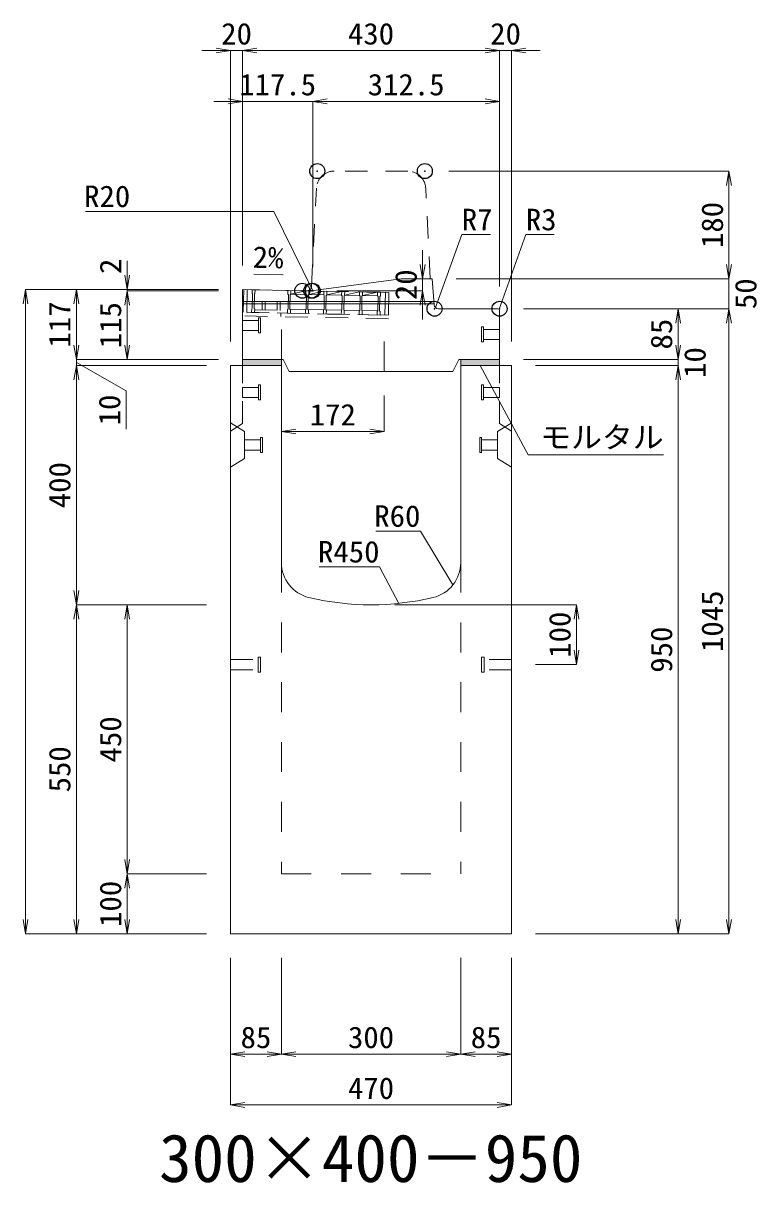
# Model space of a CAD drawing. Units: millimetres at full size. Extents: x -1809 to 57027, y -20349 to 17321.
# Drawn here: x 6318 to 7545, y -9012 to -7074 of the extents above; entities that cross this region are included whole.
import ezdxf
from ezdxf.enums import TextEntityAlignment as Align

# ---------------------------------------------------------------- set-up
doc = ezdxf.new("R2010")
doc.units = ezdxf.units.MM
doc.header["$LTSCALE"] = 50
doc.header["$PDMODE"] = 32
doc.header["$PDSIZE"] = 25
doc.linetypes.add('USER1', pattern=[2, 1, -1])
doc.linetypes.add('USER2', pattern=[1.35, 0.75, -0.6])
for name, color, linetype, lineweight in [('インサート', 3, 'USER2', 9), ('グレーチング', 7, 'USER2', 9), ('モルタル', 7, 'Continuous', 9), ('受枠', 3, 'USER2', 9), ('寸法線', 7, 'Continuous', 13), ('引出線', 4, 'Continuous', 13), ('本体', 2, 'Continuous', 13), ('目地', 132, 'Continuous', 9)]:
    doc.layers.add(name, color=color, linetype=linetype, lineweight=lineweight)
doc.layers.add('作業エリア', color=11, linetype='Continuous')
doc.layers.add('文字', color=7, linetype='Continuous')
doc.styles.add('ＭＳ 明朝', font='')
doc.styles.get('ＭＳ 明朝').set_extended_font_data('MS Mincho')

# ---------------------------------------------------------------- blocks, each defined once
blk = doc.blocks.new('open_arrow')
at = {"color": 0, "linetype": 'Continuous', "lineweight": -2}
blk.add_lwpolyline([(7.5, 1.25), (0, 0), (7.5, -1.25)], dxfattribs=at)

msp = doc.modelspace()

# ---------------------------------------------------------------- hatches: boundary and pattern name
at = {"layer": 'モルタル'}
for points in [[(6750, -7646.05), (6750, -7636.05), (6685, -7636.05), (6685, -7646.05)], [(7115, -7646.05), (7115, -7636.05), (7050, -7636.05), (7050, -7646.05)]]:
    msp.add_hatch(color=256, dxfattribs=at).paths.add_polyline_path(points)

# ---------------------------------------------------------------- linework, layer by layer
at = {"layer": 'インサート'}
for p, q in [((6685, -7570.55), (6712, -7570.55)), ((6685, -7570.55), (6685, -7587.55)), ((6715, -7566.55), (6712, -7566.55)), ((6712, -7566.55), (6712, -7591.55)), ((6715, -7591.55), (6715, -7566.55)), ((6685, -7587.55), (6712, -7587.55)), ((6712, -7591.55), (6715, -7591.55)), ((7085, -7581.55), (7088, -7581.55)), ((7085, -7606.55), (7085, -7581.55)), ((7088, -7581.55), (7088, -7606.55)), ((7115, -7585.55), (7088, -7585.55)), ((7115, -7585.55), (7115, -7602.55)), ((7088, -7606.55), (7085, -7606.55)), ((7115, -7602.55), (7088, -7602.55)), ((6685, -7682.55), (6712, -7682.55)), ((6685, -7682.55), (6685, -7699.55)), ((6715, -7678.55), (6712, -7678.55)), ((6712, -7678.55), (6712, -7703.55)), ((6715, -7703.55), (6715, -7678.55)), ((7085, -7678.55), (7088, -7678.55)), ((7085, -7703.55), (7085, -7678.55)), ((7088, -7678.55), (7088, -7703.55)), ((7115, -7682.55), (7088, -7682.55)), ((7115, -7682.55), (7115, -7699.55)), ((6685, -7699.55), (6712, -7699.55)), ((6712, -7703.55), (6715, -7703.55)), ((7088, -7703.55), (7085, -7703.55)), ((7115, -7699.55), (7088, -7699.55)), ((6688.2, -7770.55), (6715.2, -7770.55)), ((6688.2, -7770.55), (6688.2, -7787.55)), ((6718.2, -7766.55), (6715.2, -7766.55)), ((6715.2, -7766.55), (6715.2, -7791.55)), ((6718.2, -7791.55), (6718.2, -7766.55)), ((7081.8, -7766.55), (7084.8, -7766.55)), ((7081.8, -7791.55), (7081.8, -7766.55)), ((7084.8, -7766.55), (7084.8, -7791.55)), ((7111.8, -7770.55), (7084.8, -7770.55)), ((7111.8, -7770.55), (7111.8, -7787.55)), ((6688.2, -7787.55), (6715.2, -7787.55)), ((6715.2, -7791.55), (6718.2, -7791.55)), ((7084.8, -7791.55), (7081.8, -7791.55)), ((7111.8, -7787.55), (7084.8, -7787.55)), ((6665, -8137.55), (6711, -8137.55)), ((6665, -8154.55), (6665, -8137.55)), ((6711, -8158.55), (6711, -8133.55)), ((6711, -8133.55), (6715, -8133.55)), ((6715, -8158.55), (6715, -8133.55)), ((7085, -8133.55), (7089, -8133.55)), ((7085, -8133.55), (7085, -8158.55)), ((7089, -8133.55), (7089, -8158.55)), ((7135, -8137.55), (7089, -8137.55)), ((7135, -8137.55), (7135, -8154.55)), ((6665, -8154.55), (6711, -8154.55)), ((6715, -8158.55), (6711, -8158.55)), ((7089, -8158.55), (7085, -8158.55)), ((7135, -8154.55), (7089, -8154.55))]:
    msp.add_line(p, q, dxfattribs=at)
at = {"layer": 'グレーチング'}
for p, q in [((6701, -7519.37), (6700.88, -7525.37)), ((6915.95, -7523.67), (6701, -7519.37)), ((6706, -7519.47), (6705.88, -7525.47)), ((6760.98, -7520.57), (6760.86, -7526.57)), ((6765.98, -7520.67), (6765.86, -7526.67)), ((6765.86, -7526.67), (6790.98, -7521.17)), ((6790.98, -7521.17), (6790.86, -7527.17)), ((6795.98, -7521.27), (6795.86, -7527.27)), ((6795.86, -7527.27), (6820.97, -7521.77)), ((6820.97, -7521.77), (6820.85, -7527.77)), ((6825.97, -7521.87), (6825.85, -7527.87)), ((6700.88, -7525.37), (6701.86, -7526.39)), ((6701.86, -7526.39), (6701.38, -7550.39)), ((6704.86, -7526.45), (6704.38, -7550.45)), ((6705.88, -7525.47), (6704.86, -7526.45)), ((6718.12, -7538.22), (6717.82, -7553.22)), ((6718.12, -7538.22), (6748.12, -7538.82)), ((6723.12, -7538.32), (6722.82, -7553.32)), ((6743.12, -7538.72), (6742.82, -7553.72)), ((6748.12, -7538.82), (6747.82, -7553.82)), ((6760.86, -7526.57), (6761.84, -7527.59)), ((6761.84, -7527.59), (6761.36, -7551.59)), ((6764.84, -7527.65), (6764.36, -7551.65)), ((6765.86, -7526.67), (6764.84, -7527.65)), ((6765.86, -7526.67), (6790.86, -7527.17)), ((6790.86, -7527.17), (6791.84, -7528.19)), ((6791.84, -7528.19), (6791.36, -7552.19)), ((6794.84, -7528.25), (6794.36, -7552.25)), ((6795.86, -7527.27), (6794.84, -7528.25)), ((6795.86, -7527.27), (6820.85, -7527.77)), ((6820.85, -7527.77), (6821.83, -7528.79)), ((6821.83, -7528.79), (6821.35, -7552.79)), ((6824.83, -7528.85), (6824.35, -7552.85)), ((6825.85, -7527.87), (6824.83, -7528.85)), ((6825.85, -7527.87), (6850.97, -7522.37)), ((6825.85, -7527.87), (6850.85, -7528.37)), ((6850.97, -7522.37), (6850.85, -7528.37)), ((6850.85, -7528.37), (6851.83, -7529.39)), ((6851.83, -7529.39), (6851.35, -7553.39)), ((6854.83, -7529.45), (6854.35, -7553.45)), ((6855.85, -7528.47), (6854.83, -7529.45)), ((6855.97, -7522.47), (6855.85, -7528.47)), ((6855.85, -7528.47), (6880.96, -7522.97)), ((6855.85, -7528.47), (6880.84, -7528.97)), ((6880.96, -7522.97), (6880.84, -7528.97)), ((6880.84, -7528.97), (6881.82, -7529.99)), ((6881.82, -7529.99), (6881.34, -7553.99)), ((6884.82, -7530.05), (6884.34, -7554.05)), ((6885.84, -7529.07), (6884.82, -7530.05)), ((6885.96, -7523.07), (6885.84, -7529.07)), ((6885.84, -7529.07), (6910.95, -7523.57)), ((6885.84, -7529.07), (6910.83, -7529.57)), ((6910.95, -7523.57), (6910.83, -7529.57)), ((6910.83, -7529.57), (6911.81, -7530.59)), ((6911.81, -7530.59), (6911.33, -7554.59)), ((6914.81, -7530.65), (6914.33, -7554.65)), ((6915.83, -7529.67), (6914.81, -7530.65)), ((6915.95, -7523.67), (6915.83, -7529.67)), ((6700.24, -7557.37), (6700.36, -7551.37)), ((6915.19, -7561.67), (6700.24, -7557.37)), ((6700.36, -7551.37), (6701.38, -7550.39)), ((6705.36, -7551.47), (6704.38, -7550.45)), ((6705.24, -7557.47), (6705.36, -7551.47)), ((6705.33, -7552.97), (6760.31, -7554.07)), ((6760.22, -7558.57), (6760.34, -7552.57)), ((6760.34, -7552.57), (6761.36, -7551.59)), ((6764.36, -7551.65), (6791.36, -7552.19)), ((6765.34, -7552.67), (6764.36, -7551.65)), ((6765.22, -7558.67), (6765.34, -7552.67)), ((6790.22, -7559.17), (6790.34, -7553.17)), ((6790.34, -7553.17), (6791.36, -7552.19)), ((6795.34, -7553.27), (6794.36, -7552.25)), ((6794.36, -7552.25), (6821.35, -7552.79)), ((6795.22, -7559.27), (6795.34, -7553.27)), ((6820.21, -7559.77), (6820.33, -7553.77)), ((6820.33, -7553.77), (6821.35, -7552.79)), ((6825.33, -7553.87), (6824.35, -7552.85)), ((6824.35, -7552.85), (6851.35, -7553.39)), ((6825.21, -7559.87), (6825.33, -7553.87)), ((6850.21, -7560.37), (6850.33, -7554.37)), ((6850.33, -7554.37), (6851.35, -7553.39)), ((6855.33, -7554.47), (6854.35, -7553.45)), ((6854.35, -7553.45), (6881.34, -7553.99)), ((6855.21, -7560.47), (6855.33, -7554.47)), ((6880.2, -7560.97), (6880.32, -7554.97)), ((6880.32, -7554.97), (6881.34, -7553.99)), ((6885.32, -7555.07), (6884.34, -7554.05)), ((6884.34, -7554.05), (6911.33, -7554.59)), ((6885.2, -7561.07), (6885.32, -7555.07)), ((6910.19, -7561.57), (6910.31, -7555.57)), ((6910.31, -7555.57), (6911.33, -7554.59)), ((6915.31, -7555.67), (6914.33, -7554.65)), ((6915.19, -7561.67), (6915.31, -7555.67))]:
    msp.add_line(p, q, dxfattribs=at)
at = {"layer": 'モルタル'}
for points in [[(6685, -7636.05), (6750, -7636.05), (6750, -7646.05), (6685, -7646.05)], [(7050, -7636.05), (7115, -7636.05), (7115, -7646.05), (7050, -7646.05)]]:
    msp.add_lwpolyline(points, close=True, dxfattribs=at)
at = {"layer": '作業エリア'}
for p in [(6810, -7321.05), (6990, -7321.05), (6785, -7521.05), (6800, -7521.05), (6802.5, -7521.05), (7006.25, -7551.05), (7115, -7551.05)]:
    msp.add_point(p, dxfattribs=at)
at = {"layer": '受枠'}
for p, q in [((6687, -7519.09), (6686.12, -7563.08)), ((6929.95, -7523.95), (6687, -7519.09)), ((6693, -7519.21), (6692.24, -7557.21)), ((6923.95, -7523.83), (6923.19, -7561.83)), ((6929.95, -7523.95), (6929.07, -7567.94)), ((6692.24, -7557.21), (6929.19, -7561.95)), ((6749.23, -7558.35), (6749.11, -7564.34)), ((6929.07, -7567.94), (6686.12, -7563.08))]:
    msp.add_line(p, q, dxfattribs=at)
at = {"layer": '寸法線'}
for p, q in [((6733, -7119.38), (6617, -7119.38)), ((6665, -7606.03), (6665, -7119.38)), ((6685, -7119.38), (7115, -7119.38)), ((6685, -7479.03), (6685, -7119.38)), ((6685, -7479.03), (6685, -7119.38)), ((7067, -7119.38), (7183, -7119.38)), ((7115, -7511.03), (7115, -7119.38)), ((7115, -7511.03), (7115, -7119.38)), ((7135, -7606.03), (7135, -7119.38)), ((6850.5, -7204.38), (6637, -7204.38)), ((6685, -7479.03), (6685, -7204.38)), ((7115, -7204.38), (6802.5, -7204.38)), ((6802.5, -7481.03), (6802.5, -7204.38)), ((6802.5, -7481.03), (6802.5, -7204.38)), ((7115, -7514.03), (7115, -7204.38)), ((7030.02, -7321.05), (7498.78, -7321.05)), ((7498.78, -7501.05), (7498.78, -7321.05)), ((6986.36, -7569.05), (6986.36, -7453.05)), ((7498.78, -7453.05), (7498.78, -7599.05)), ((6492.06, -7471.05), (6492.06, -7569.05)), ((6986.36, -7501.05), (6990.52, -7501.05)), ((7042.52, -7501.05), (7498.78, -7501.05)), ((7042.52, -7501.05), (7498.78, -7501.05)), ((6322.06, -8596.05), (6322.06, -7519.05)), ((6644.98, -7519.05), (6322.06, -7519.05)), ((6407.06, -7519.05), (6407.06, -7636.05)), ((6644.98, -7519.05), (6407.06, -7519.05)), ((6644.98, -7519.05), (6492.06, -7519.05)), ((6644.98, -7521.05), (6492.06, -7521.05)), ((6492.06, -7521.05), (6492.06, -7636.05)), ((6644.98, -7521.05), (6492.06, -7521.05)), ((6842.52, -7521.05), (6986.36, -7521.05)), ((7155.02, -7551.05), (7498.78, -7551.05)), ((7155.02, -7551.05), (7413.78, -7551.05)), ((7155.02, -7551.05), (7498.78, -7551.05)), ((7413.78, -7551.05), (7413.78, -7636.05)), ((7498.78, -7551.05), (7498.78, -8596.05)), ((6407.06, -7588.05), (6407.06, -7694.05)), ((7413.78, -7588.05), (7413.78, -7694.05)), ((6644.98, -7636.05), (6407.06, -7636.05)), ((6644.98, -7636.05), (6407.06, -7636.05)), ((6644.98, -7636.05), (6492.06, -7636.05)), ((7155.02, -7636.05), (7413.78, -7636.05)), ((7155.02, -7636.05), (7413.78, -7636.05)), ((6407.06, -7641.05), (6490.47, -7688.34)), ((6624.98, -7646.05), (6407.06, -7646.05)), ((6407.06, -7646.05), (6407.06, -8046.05)), ((6624.98, -7646.05), (6407.06, -7646.05)), ((7175.02, -7646.05), (7413.78, -7646.05)), ((7175.02, -7646.05), (7413.78, -7646.05)), ((7413.78, -7646.05), (7413.78, -8596.05)), ((6490.47, -7688.34), (6490.47, -7752.41)), ((6922, -7696.07), (6922, -7756.28)), ((6750, -7756.28), (6922, -7756.28)), ((6624.98, -8046.05), (6407.06, -8046.05)), ((6407.06, -8596.05), (6407.06, -8046.05)), ((6624.98, -8046.05), (6407.06, -8046.05)), ((6492.06, -8046.05), (6492.06, -8496.05)), ((6624.98, -8046.05), (6492.06, -8046.05)), ((6940.02, -8046.05), (7243.78, -8046.05)), ((7243.78, -8046.05), (7243.78, -8146.05)), ((7175.02, -8146.05), (7243.78, -8146.05)), ((6624.98, -8496.05), (6492.06, -8496.05)), ((6492.06, -8496.05), (6492.06, -8596.05)), ((6624.98, -8496.05), (6492.06, -8496.05)), ((6624.98, -8596.05), (6322.06, -8596.05)), ((6624.98, -8596.05), (6407.06, -8596.05)), ((6624.98, -8596.05), (6492.06, -8596.05)), ((7175.02, -8596.05), (7413.78, -8596.05)), ((7175.02, -8596.05), (7498.78, -8596.05)), ((6665, -8636.07), (6665, -8797.21)), ((6665, -8636.07), (6665, -8882.21)), ((6750, -8636.07), (6750, -8797.21)), ((6750, -8636.07), (6750, -8797.21)), ((7050, -8636.07), (7050, -8797.21)), ((7050, -8636.07), (7050, -8797.21)), ((7135, -8636.07), (7135, -8797.21)), ((7135, -8636.07), (7135, -8882.21)), ((6665, -8797.21), (6750, -8797.21)), ((6750, -8797.21), (7050, -8797.21)), ((7050, -8797.21), (7135, -8797.21)), ((6665, -8882.21), (7135, -8882.21))]:
    msp.add_line(p, q, dxfattribs=at)
at = {"layer": '引出線'}
for points in [[(6802.5, -7521.01), (6737.16, -7388.31), (6557.16, -7388.31), (6422.49, -7388.31)], [(7007.98, -7549.19), (7051.78, -7427.12), (7099.71, -7427.12)], [(7114.12, -7551.93), (7158.9, -7427.12), (7206.63, -7427.12)], [(6752.93, -7494.47), (6704.19, -7493.5), (6752.93, -7494.47)], [(7082.5, -7646.05), (7163.13, -7795.08), (7389.05, -7795.08)], [(7037.07, -8012.74), (6982.66, -7922.84), (6907.98, -7922.84)], [(6946.44, -8043.65), (6914.22, -7982.51), (6813.21, -7982.51)]]:
    msp.add_lwpolyline(points, dxfattribs=at)
at = {"layer": '本体', "linetype": 'USER2'}
for p, q in [((6961.46, -7321.05), (6838.54, -7321.05)), ((6800.33, -7514.4), (6808.57, -7349.56)), ((6999, -7501.05), (6991.43, -7349.56))]:
    msp.add_line(p, q, dxfattribs=at)
at = {"layer": '本体'}
for p, q in [((6950.5, -7501.05), (6803.83, -7520.87)), ((7002.5, -7501.05), (6950.5, -7501.05)), ((7005.76, -7544.58), (7002.5, -7501.05)), ((6685, -7636.05), (6685, -7519.05)), ((6685, -7519.05), (6785, -7521.05)), ((6785, -7521.05), (6801.15, -7521.05)), ((7112, -7551.05), (7012.74, -7551.05)), ((7115, -7636.05), (7115, -7554.05)), ((6753, -7636.05), (6685, -7636.05)), ((6753, -7636.05), (6763, -7656.05)), ((7047, -7636.05), (7037, -7656.05)), ((7115, -7636.05), (7047, -7636.05)), ((6665, -7646.05), (6665, -8596.05)), ((6665, -7646.05), (6750, -7646.05)), ((6750, -7646.05), (6750, -7975.53)), ((7037, -7656.05), (6763, -7656.05)), ((7050, -7646.05), (7050, -7975.53)), ((7050, -7646.05), (7135, -7646.05)), ((7135, -7646.05), (7135, -8596.05)), ((6665, -8596.05), (7135, -8596.05))]:
    msp.add_line(p, q, dxfattribs=at)
at = {"layer": '本体', "linetype": 'USER1'}
for p, q in [((6750, -7636.05), (6750, -7558.36)), ((6922, -7656.05), (6922, -7561.8))]:
    msp.add_line(p, q, dxfattribs=at)
at = {"layer": '本体', "linetype": 'USER2', "lineweight": 9}
for p, q in [((6685, -7743.05), (6685, -7646.05)), ((7115, -7743.05), (7115, -7646.05)), ((6665, -7755.55), (6685, -7743.05)), ((7135, -7755.55), (7115, -7743.05))]:
    msp.add_line(p, q, dxfattribs=at)
at = {"layer": '本体', "lineweight": 9}
for p, q in [((6665, -7742.05), (6688.2, -7756.55)), ((7134.58, -7742.31), (7111.8, -7756.55)), ((6688.2, -7756.55), (6688.2, -7801.55)), ((7111.8, -7756.55), (7111.8, -7801.55)), ((6688.2, -7801.55), (6665, -7816.05)), ((7111.8, -7801.55), (7135, -7816.05))]:
    msp.add_line(p, q, dxfattribs=at)
at = {"layer": '本体', "linetype": 'USER1', "lineweight": 15}
for p, q in [((6750, -7975.53), (6750, -8496.05)), ((7050, -7975.53), (7050, -8496.05)), ((6750, -8496.05), (7050, -8496.05))]:
    msp.add_line(p, q, dxfattribs=at)
at = {"layer": '本体', "linetype": 'USER2'}
for centre, radius, start, end in [((6838.54, -7351.05), 30, 90, 177.13759), ((6961.46, -7351.05), 30, 2.86241, 90), ((6793.34, -7514.05), 7, 270, 357.13759)]:
    msp.add_arc(centre, radius, start, end, dxfattribs=at)
at = {"layer": '本体'}
for centre, radius, start, end in [((6801.15, -7501.05), 20, 270, 277.69605), ((7012.74, -7544.05), 7, 184.28915, 270), ((7112, -7554.05), 3, 0, 90), ((6810, -7975.53), 60, 180, 256.65764), ((6990, -7975.53), 60, 283.34236, 0), ((6900, -7596.05), 450, 256.65764, 283.34236)]:
    msp.add_arc(centre, radius, start, end, dxfattribs=at)
at = {"layer": '目地'}
for p, q in [((6685, -7539.05), (7005.35, -7539.05)), ((6685, -7543.05), (7005.65, -7543.05))]:
    msp.add_line(p, q, dxfattribs=at)

# ---------------------------------------------------------------- block references
at = {"layer": '寸法線', "xscale": 3.2, "yscale": 3.2}
for p, rotation in [((6665, -7119.38), 180), ((7115, -7119.38), 180), ((7115, -7119.38), 180), ((6685, -7204.38), 180), ((7115, -7204.38), 180), ((7498.78, -7321.05), 270), ((6986.36, -7501.05), 90), ((7498.78, -7501.05), 90), ((7498.78, -7501.05), 90), ((6492.06, -7519.05), 90), ((6322.06, -7519.05), 270), ((6407.06, -7519.05), 270), ((6492.06, -7521.05), 270), ((6492.06, -7521.05), 270), ((6986.36, -7521.05), 270), ((7413.78, -7551.05), 270), ((7498.78, -7551.05), 270), ((7498.78, -7551.05), 270), ((6407.06, -7636.05), 90), ((6407.06, -7636.05), 90), ((6492.06, -7636.05), 90), ((7413.78, -7636.05), 90), ((7413.78, -7636.05), 90), ((6407.06, -7646.05), 270), ((6407.06, -7646.05), 270), ((7413.78, -7646.05), 270), ((7413.78, -7646.05), 270), ((6922, -7756.28), 180), ((6407.06, -8046.05), 90), ((6407.06, -8046.05), 270), ((6492.06, -8046.05), 270), ((7243.78, -8046.05), 270), ((7243.78, -8146.05), 90), ((6492.06, -8496.05), 90), ((6492.06, -8496.05), 270), ((6322.06, -8596.05), 90), ((6407.06, -8596.05), 90), ((6492.06, -8596.05), 90), ((7413.78, -8596.05), 90), ((7498.78, -8596.05), 90), ((6750, -8797.21), 180), ((7050, -8797.21), 180), ((7135, -8797.21), 180), ((7135, -8882.21), 180)]:
    msp.add_blockref('open_arrow', p, dxfattribs=dict(at, rotation=rotation))
for p in [(6685, -7119.38), (6685, -7119.38), (7135, -7119.38), (6802.5, -7204.38), (6802.5, -7204.38), (6750, -7756.28), (6665, -8797.21), (6750, -8797.21), (7050, -8797.21), (6665, -8882.21)]:
    msp.add_blockref('open_arrow', p, dxfattribs=at)
at = {"layer": '引出線', "xscale": 0.0533, "yscale": 0.0533}
for p, rotation in [((6752.93, -7494.47), 178.9), ((6802.5, -7521.01), 116.2), ((7007.98, -7549.19), 70.3), ((7114.12, -7551.93), 70.3), ((7082.5, -7646.05), 298.4), ((7037.07, -8012.74), 121.2), ((6946.44, -8043.65), 117.8)]:
    msp.add_blockref('open_arrow', p, dxfattribs=dict(at, rotation=rotation))

# ---------------------------------------------------------------- texts
at = {"layer": '寸法線', "style": 'ＭＳ 明朝', "width": 1.05}
for s, p in [('20', (6675, -7091.36)), ('430', (6900, -7091.36)), ('20', (7125, -7091.36)), ('117.5', (6743.75, -7176.36)), ('312.5', (6958.75, -7176.36)), ('172', (6836, -7728.26)), ('85', (6707.5, -8769.19)), ('300', (6900, -8769.19)), ('85', (7092.5, -8769.19)), ('470', (6900, -8854.19))]:
    msp.add_text(s, height=36.03, dxfattribs=at).set_placement(p, align=Align.MIDDLE_CENTER)
for s, p in [('180', (7470.76, -7411.05)), ('2', (6464.06, -7480.2)), ('20', (6958.34, -7511.05)), ('50', (7526.8, -7526.05)), ('117', (6379.04, -7577.55)), ('115', (6464.04, -7578.55)), ('85', (7385.76, -7593.55)), ('10', (7441.8, -7641.05)), ('10', (6462.45, -7720.38)), ('400', (6379.04, -7846.05)), ('1045', (7470.76, -8073.55)), ('100', (7215.76, -8096.05)), ('950', (7385.76, -8121.05)), ('450', (6464.04, -8271.05)), ('550', (6379.04, -8321.05)), ('100', (6464.04, -8546.05))]:
    msp.add_text(s, height=36.03, rotation=90, dxfattribs=at).set_placement(p, align=Align.MIDDLE_CENTER)
at = {"layer": '引出線', "style": 'ＭＳ 明朝', "width": 1.05}
for s, p in [('R20', (6497.16, -7345.11)), ('R60', (6982.66, -7879.64)), ('R450', (6914.22, -7939.31))]:
    msp.add_text(s, height=36.03, dxfattribs=at).set_placement(p, align=Align.TOP_RIGHT)
for s, p in [('R7', (7051.78, -7383.92)), ('R3', (7158.9, -7383.92)), ('モルタル', (7183.13, -7747.97))]:
    msp.add_text(s, height=36.03, dxfattribs=at).set_placement(p, align=Align.TOP_LEFT)
msp.add_text('2%', height=36.03, rotation=358.854, dxfattribs=at).set_placement((6753.87, -7447.58), align=Align.TOP_RIGHT)
at = {"layer": '文字', "style": 'ＭＳ 明朝'}
msp.add_text('300×400－950', height=80.06, dxfattribs=at).set_placement((6899.52, -8971.03), align=Align.MIDDLE_CENTER)

doc.saveas('drawing.dxf')
